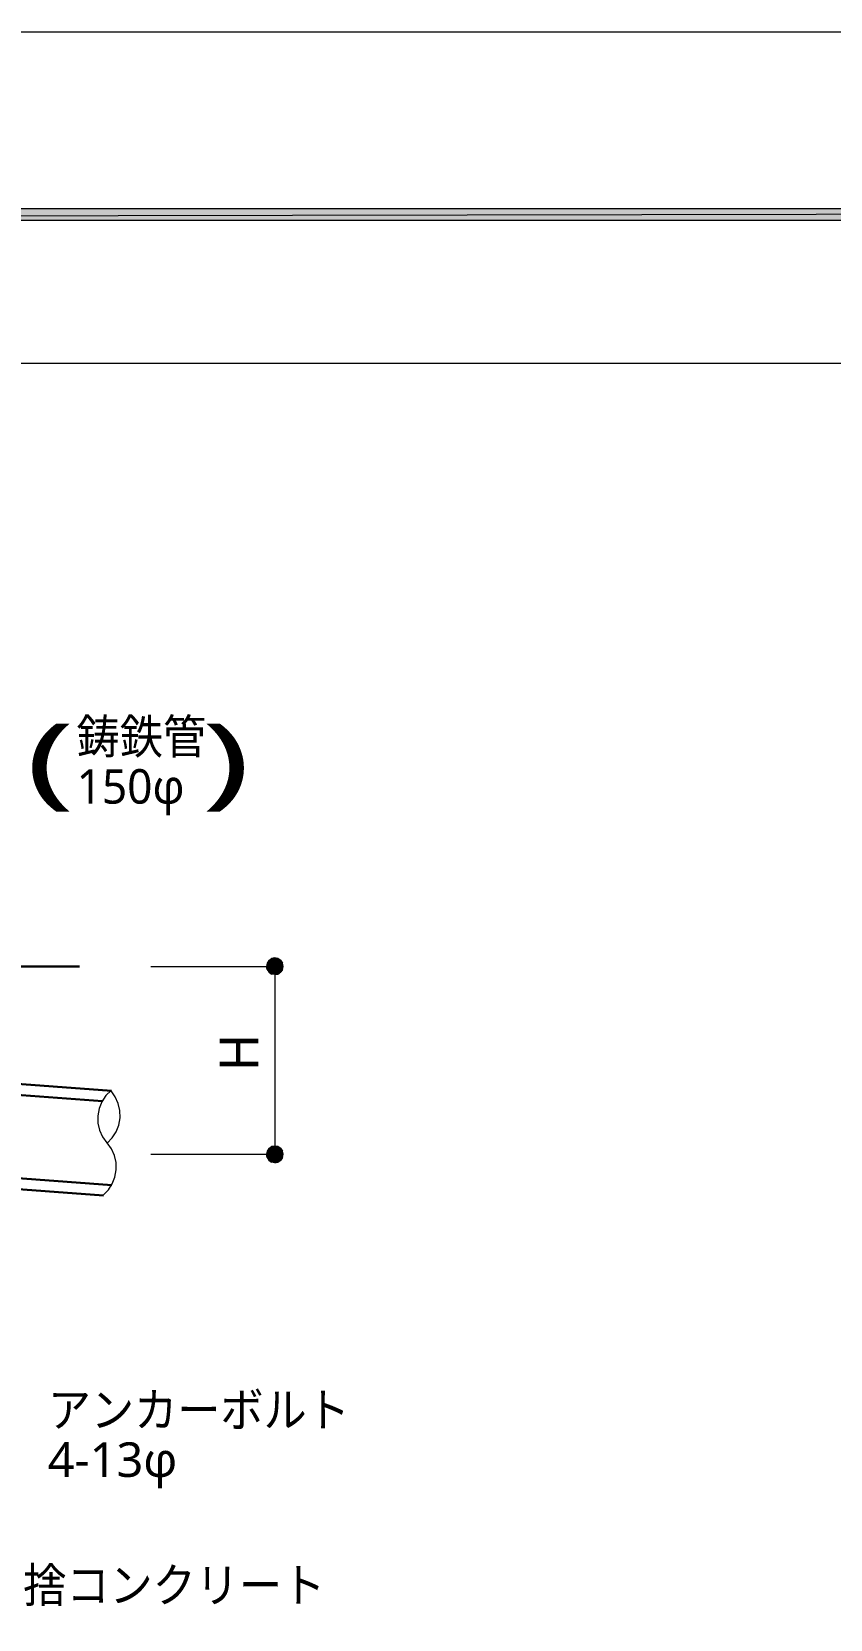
# Model space of a CAD drawing. Header units: millimetres. Extents: x 0 to 420, y 0 to 297.
# Drawn here: x 157.7 to 205.8, y 201.3 to 297 of the extents above; entities that cross this region are included whole.
import ezdxf
from ezdxf.enums import TextEntityAlignment as Align

# ---------------------------------------------------------------- set-up
doc = ezdxf.new("R2010")
doc.units = ezdxf.units.MM
doc.styles.add('kst32b', font='NotoSansJP-Variable.ttf')

msp = doc.modelspace()

# ---------------------------------------------------------------- hatches: boundary and pattern name
h = msp.add_hatch(color=7)
h.paths.add_polyline_path([(394.166, 285.623), (394.166, 286.321), (26.183, 285.623), (394.166, 285.623)])
h.paths.add_polyline_path([(394.166, 286.321), (26.183, 285.623), (26.183, 286.321), (394.166, 286.321)])
h = msp.add_hatch(color=7)
h.paths.add_polyline_path([(172.318, 241.173), (172.127, 241.131), (172.318, 240.665), (172.318, 241.173)])
h.paths.add_polyline_path([(172.127, 241.131), (172.318, 240.665), (171.958, 241.025), (172.127, 241.131)])
h.paths.add_polyline_path([(172.318, 240.665), (171.958, 241.025), (171.852, 240.855), (172.318, 240.665)])
for points in [[(172.508, 241.131), (172.318, 241.173), (172.318, 240.665), (172.508, 241.131)], [(172.508, 229.806), (172.318, 229.828), (172.318, 229.341), (172.508, 229.806)]]:
    msp.add_hatch(color=7).paths.add_polyline_path(points)
h = msp.add_hatch(color=7)
h.paths.add_polyline_path([(172.826, 240.665), (172.784, 240.855), (172.318, 240.665), (172.826, 240.665)])
h.paths.add_polyline_path([(172.784, 240.855), (172.318, 240.665), (172.678, 241.025), (172.784, 240.855)])
h.paths.add_polyline_path([(172.318, 240.665), (172.678, 241.025), (172.508, 241.131), (172.318, 240.665)])
h = msp.add_hatch(color=7)
h.paths.add_polyline_path([(171.852, 240.855), (171.81, 240.665), (172.318, 240.665), (171.852, 240.855)])
h.paths.add_polyline_path([(171.81, 240.665), (172.318, 240.665), (171.852, 240.474), (171.81, 240.665)])
h.paths.add_polyline_path([(172.318, 240.665), (171.852, 240.474), (171.958, 240.326), (172.318, 240.665)])
h = msp.add_hatch(color=7)
h.paths.add_polyline_path([(171.958, 240.326), (172.127, 240.199), (172.318, 240.665), (171.958, 240.326)])
h.paths.add_polyline_path([(172.127, 240.199), (172.318, 240.665), (172.318, 240.178), (172.127, 240.199)])
h.paths.add_polyline_path([(172.318, 240.665), (172.318, 240.178), (172.508, 240.199), (172.318, 240.665)])
h = msp.add_hatch(color=7)
h.paths.add_polyline_path([(172.508, 240.199), (172.678, 240.326), (172.318, 240.665), (172.508, 240.199)])
h.paths.add_polyline_path([(172.678, 240.326), (172.318, 240.665), (172.784, 240.474), (172.678, 240.326)])
h.paths.add_polyline_path([(172.318, 240.665), (172.784, 240.474), (172.826, 240.665), (172.318, 240.665)])
h = msp.add_hatch(color=7)
h.paths.add_polyline_path([(171.852, 229.531), (171.81, 229.341), (172.318, 229.341), (171.852, 229.531)])
h.paths.add_polyline_path([(171.81, 229.341), (172.318, 229.341), (171.852, 229.15), (171.81, 229.341)])
h.paths.add_polyline_path([(172.318, 229.341), (171.852, 229.15), (171.958, 228.981), (172.318, 229.341)])
h = msp.add_hatch(color=7)
h.paths.add_polyline_path([(172.318, 229.828), (172.127, 229.806), (172.318, 229.341), (172.318, 229.828)])
h.paths.add_polyline_path([(172.127, 229.806), (172.318, 229.341), (171.958, 229.701), (172.127, 229.806)])
h.paths.add_polyline_path([(172.318, 229.341), (171.958, 229.701), (171.852, 229.531), (172.318, 229.341)])
h = msp.add_hatch(color=7)
h.paths.add_polyline_path([(172.826, 229.341), (172.784, 229.531), (172.318, 229.341), (172.826, 229.341)])
h.paths.add_polyline_path([(172.784, 229.531), (172.318, 229.341), (172.678, 229.701), (172.784, 229.531)])
h.paths.add_polyline_path([(172.318, 229.341), (172.678, 229.701), (172.508, 229.806), (172.318, 229.341)])
h = msp.add_hatch(color=7)
h.paths.add_polyline_path([(171.958, 228.981), (172.127, 228.875), (172.318, 229.341), (171.958, 228.981)])
h.paths.add_polyline_path([(172.127, 228.875), (172.318, 229.341), (172.318, 228.833), (172.127, 228.875)])
h.paths.add_polyline_path([(172.318, 229.341), (172.318, 228.833), (172.508, 228.875), (172.318, 229.341)])
h = msp.add_hatch(color=7)
h.paths.add_polyline_path([(172.508, 228.875), (172.678, 228.981), (172.318, 229.341), (172.508, 228.875)])
h.paths.add_polyline_path([(172.678, 228.981), (172.318, 229.341), (172.784, 229.15), (172.678, 228.981)])
h.paths.add_polyline_path([(172.318, 229.341), (172.784, 229.15), (172.826, 229.341), (172.318, 229.341)])

# ---------------------------------------------------------------- linework, layer by layer
at = {"lineweight": 13}
msp.add_lwpolyline([(0.191, 0), (0.191, 296.968), (420.158, 296.968), (420.158, 0)], close=True, dxfattribs=at)
at = {"lineweight": 0}
for points in [[(394.166, 285.623), (394.166, 286.321), (26.183, 285.623)], [(394.166, 286.321), (26.183, 285.623), (26.183, 286.321)], [(172.318, 240.665), (171.958, 241.025), (171.852, 240.855)], [(172.127, 241.131), (172.318, 240.665), (171.958, 241.025)], [(172.318, 241.173), (172.127, 241.131), (172.318, 240.665)], [(172.508, 241.131), (172.318, 241.173), (172.318, 240.665)], [(172.318, 240.665), (172.678, 241.025), (172.508, 241.131)], [(172.784, 240.855), (172.318, 240.665), (172.678, 241.025)], [(171.852, 240.855), (171.81, 240.665), (172.318, 240.665)], [(171.81, 240.665), (172.318, 240.665), (171.852, 240.474)], [(172.318, 240.665), (171.852, 240.474), (171.958, 240.326)], [(171.958, 240.326), (172.127, 240.199), (172.318, 240.665)], [(172.127, 240.199), (172.318, 240.665), (172.318, 240.178)], [(172.826, 240.665), (172.784, 240.855), (172.318, 240.665)], [(172.318, 240.665), (172.318, 240.178), (172.508, 240.199)], [(172.508, 240.199), (172.678, 240.326), (172.318, 240.665)], [(172.678, 240.326), (172.318, 240.665), (172.784, 240.474)], [(172.318, 240.665), (172.784, 240.474), (172.826, 240.665)], [(171.852, 229.531), (171.81, 229.341), (172.318, 229.341)], [(172.318, 229.341), (171.958, 229.701), (171.852, 229.531)], [(172.127, 229.806), (172.318, 229.341), (171.958, 229.701)], [(172.318, 229.828), (172.127, 229.806), (172.318, 229.341)], [(172.508, 229.806), (172.318, 229.828), (172.318, 229.341)], [(172.318, 229.341), (172.678, 229.701), (172.508, 229.806)], [(172.784, 229.531), (172.318, 229.341), (172.678, 229.701)], [(172.826, 229.341), (172.784, 229.531), (172.318, 229.341)], [(171.81, 229.341), (172.318, 229.341), (171.852, 229.15)], [(172.318, 229.341), (171.852, 229.15), (171.958, 228.981)], [(171.958, 228.981), (172.127, 228.875), (172.318, 229.341)], [(172.127, 228.875), (172.318, 229.341), (172.318, 228.833)], [(172.318, 229.341), (172.318, 228.833), (172.508, 228.875)], [(172.508, 228.875), (172.678, 228.981), (172.318, 229.341)], [(172.678, 228.981), (172.318, 229.341), (172.784, 229.15)], [(172.318, 229.341), (172.784, 229.15), (172.826, 229.341)]]:
    msp.add_lwpolyline(points, close=True, dxfattribs=at)
at = {"lineweight": 13}
for points in [[(394.166, 276.987), (26.183, 276.987)], [(164.846, 240.665), (172.318, 240.665)], [(172.318, 240.665), (172.318, 229.341)], [(162.454, 233.196), (162.141, 232.879), (161.9, 232.511), (161.736, 232.102), (161.657, 231.664), (161.666, 231.219), (161.764, 230.789), (161.944, 230.387), (162.203, 230.026)], [(162.217, 230.009), (162.525, 230.326), (162.762, 230.694), (162.922, 231.102), (162.998, 231.537), (162.987, 231.979), (162.889, 232.406), (162.709, 232.805), (162.451, 233.165)], [(161.982, 226.875), (162.291, 227.192), (162.528, 227.56), (162.689, 227.968), (162.766, 228.404), (162.754, 228.846), (162.656, 229.273), (162.476, 229.673), (162.218, 230.032)], [(164.846, 229.341), (172.318, 229.341)]]:
    msp.add_lwpolyline(points, dxfattribs=at)
at = {"lineweight": 30}
for points in [[(149.035, 240.665), (160.549, 240.665)], [(142.452, 234.654), (162.475, 233.172)], [(142.409, 233.997), (161.946, 232.537)], [(142.028, 229.002), (162.496, 227.478)], [(141.986, 228.346), (161.988, 226.864)]]:
    msp.add_lwpolyline(points, dxfattribs=at)

# ---------------------------------------------------------------- texts
at = {"style": 'kst32b'}
for s, height, p, p2 in [('鋳鉄管', 2.0791, (160.38, 253.471), (168.177, 253.471)), ('(   )', 4.3315, (157.311, 250.952), (170.847, 250.952)), ('150φ', 2.0791, (160.38, 250.465), (166.877, 250.465)), ('アンカーボルト', 2.0791, (158.644, 212.915), (176.837, 212.915)), ('4-13φ', 2.0791, (158.644, 209.91), (166.441, 209.91)), ('捨コンクリート', 2.0791, (157.162, 202.353), (175.355, 202.353))]:
    msp.add_text(s, height=height, dxfattribs=at).set_placement(p, p2, align=Align.FIT)
msp.add_text('H', height=2.324, rotation=90, dxfattribs=at).set_placement((171.323, 234.357))

doc.saveas('drawing.dxf')
